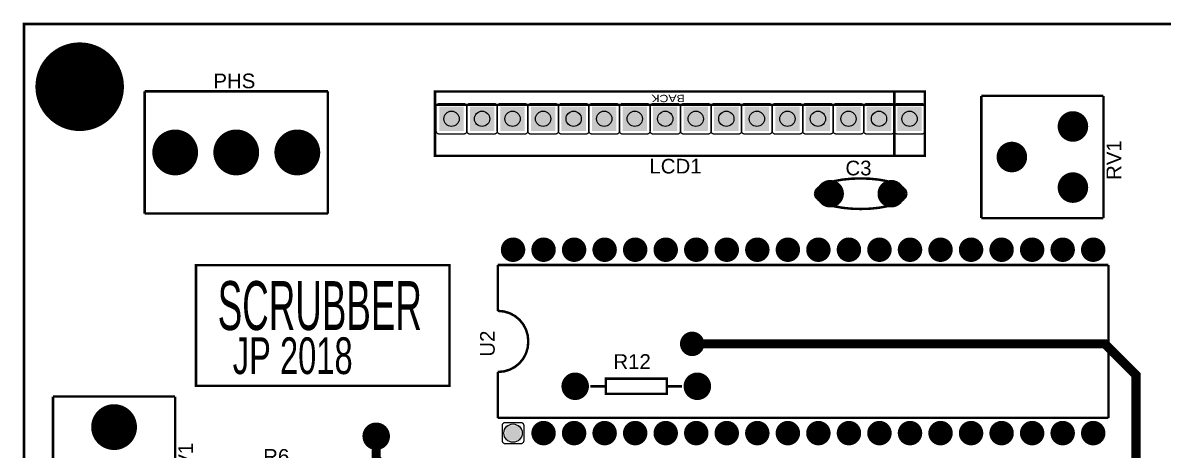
# Model space of a CAD drawing. Header units: inches. Extents: x -3.11 to 3.11, y -1.99 to 1.99.
# Drawn here: x -3.109 to 0.626, y 0.588 to 1.986 of the extents above; entities that cross this region are included whole.
import ezdxf

# ---------------------------------------------------------------- set-up
doc = ezdxf.new("R2010")
doc.units = ezdxf.units.IN
doc.layers.get('0').update_dxf_attribs({"linetype": 'CONTINUOUS'})

# ---------------------------------------------------------------- blocks, each defined once
blk = doc.blocks.new('EPAD')
at = {"const_width": 0.5}
blk.add_lwpolyline([(-0.25, 0, 1), (0.25, 0, 1)], format="xyb", close=True, dxfattribs=at)
blk = doc.blocks.new('RPAD')
blk.add_trace([(-0.5, -0.5), (-0.5, 0.5), (0.5, -0.5), (0.5, 0.5)])

msp = doc.modelspace()

# ---------------------------------------------------------------- linework, layer by layer
for points, const_width in [([(-3.105, -1.9825), (3.105, -1.9825), (3.105, 1.9825), (-3.105, 1.9825), (-3.105, -1.9825)], 0.008), ([(-3.105, -1.9825), (3.105, -1.9825), (3.105, 1.9825), (-3.105, 1.9825), (-3.105, -1.9825)], 0.008), ([(-2.71, 1.7625), (-2.71, 1.3625)], 0.008), ([(-2.11, 1.7625), (-2.71, 1.7625)], 0.008), ([(-2.71, 1.7625), (-2.71, 1.3625)], 0.008), ([(-2.11, 1.7625), (-2.71, 1.7625)], 0.008), ([(-2.11, 1.7625), (-2.11, 1.3625)], 0.008), ([(-2.11, 1.7625), (-2.11, 1.3625)], 0.008), ([(-1.759, 1.551634), (-0.155, 1.551634), (-0.155, 1.76187), (-1.759, 1.76187), (-1.759, 1.551634)], 0.008), ([(-1.759, 1.551634), (-0.155, 1.551634), (-0.155, 1.76187), (-1.759, 1.76187), (-1.759, 1.551634)], 0.008), ([(-0.255, 1.555571), (-0.255, 1.757933)], 0.008), ([(-0.255, 1.555571), (-0.255, 1.757933)], 0.008), ([(-0.157756, 1.718563), (-1.756181, 1.718563)], 0.008), ([(-0.157756, 1.718563), (-1.756181, 1.718563)], 0.008), ([(0.03, 1.7475), (0.03, 1.3475)], 0.008), ([(0.43, 1.7475), (0.03, 1.7475)], 0.008), ([(0.03, 1.7475), (0.03, 1.3475)], 0.008), ([(0.43, 1.7475), (0.03, 1.7475)], 0.008), ([(0.43, 1.3475), (0.43, 1.7475)], 0.008), ([(0.43, 1.3475), (0.43, 1.7475)], 0.008), ([(-0.515, 1.4275), (-0.512041, 1.437687), (-0.503516, 1.447125), (-0.489951, 1.455625), (-0.471875, 1.463), (-0.449814, 1.469063), (-0.424297, 1.473625), (-0.39585, 1.4765), (-0.365, 1.4775)], 0.008), ([(-0.515, 1.4275), (-0.512041, 1.437687), (-0.503516, 1.447125), (-0.489951, 1.455625), (-0.471875, 1.463), (-0.449814, 1.469063), (-0.424297, 1.473625), (-0.39585, 1.4765), (-0.365, 1.4775)], 0.008), ([(-0.215, 1.4275), (-0.218, 1.437687), (-0.226625, 1.447125), (-0.240313, 1.455625), (-0.2585, 1.463), (-0.280625, 1.469063), (-0.306125, 1.473625), (-0.334437, 1.4765), (-0.365, 1.4775)], 0.008), ([(-0.215, 1.4275), (-0.218, 1.437687), (-0.226625, 1.447125), (-0.240313, 1.455625), (-0.2585, 1.463), (-0.280625, 1.469063), (-0.306125, 1.473625), (-0.334437, 1.4765), (-0.365, 1.4775)], 0.008), ([(-0.515, 1.4275), (-0.512041, 1.417313), (-0.503516, 1.407875), (-0.489951, 1.399375), (-0.471875, 1.392), (-0.449814, 1.385937), (-0.424297, 1.381375), (-0.39585, 1.3785), (-0.365, 1.3775)], 0.008), ([(-0.515, 1.4275), (-0.512041, 1.417313), (-0.503516, 1.407875), (-0.489951, 1.399375), (-0.471875, 1.392), (-0.449814, 1.385937), (-0.424297, 1.381375), (-0.39585, 1.3785), (-0.365, 1.3775)], 0.008), ([(-0.215, 1.4275), (-0.218, 1.417313), (-0.226625, 1.407875), (-0.240313, 1.399375), (-0.2585, 1.392), (-0.280625, 1.385937), (-0.306125, 1.381375), (-0.334437, 1.3785), (-0.365, 1.3775)], 0.008), ([(-0.215, 1.4275), (-0.218, 1.417313), (-0.226625, 1.407875), (-0.240313, 1.399375), (-0.2585, 1.392), (-0.280625, 1.385937), (-0.306125, 1.381375), (-0.334437, 1.3785), (-0.365, 1.3775)], 0.008), ([(-2.71, 1.3625), (-2.11, 1.3625)], 0.008), ([(-2.71, 1.3625), (-2.11, 1.3625)], 0.008), ([(0.43, 1.3475), (0.03, 1.3475)], 0.008), ([(0.43, 1.3475), (0.03, 1.3475)], 0.008), ([(-2.541671, 0.799017), (-1.711671, 0.799017), (-1.711671, 1.194017), (-2.541671, 1.194017), (-2.541671, 0.799017)], 0.008), ([(-2.541671, 0.799017), (-1.711671, 0.799017), (-1.711671, 1.194017), (-2.541671, 1.194017), (-2.541671, 0.799017)], 0.008), ([(-1.553551, 1.044249), (-1.553551, 1.194249)], 0.008), ([(-1.553551, 1.194249), (0.446449, 1.194249)], 0.008), ([(-1.553551, 1.044249), (-1.553551, 1.194249)], 0.008), ([(-1.553551, 1.194249), (0.446449, 1.194249)], 0.008), ([(0.446449, 1.194249), (0.446449, 0.694249)], 0.008), ([(0.446449, 1.194249), (0.446449, 0.694249)], 0.008), ([(-1.453551, 0.944249), (-1.455551, 0.964624), (-1.461301, 0.983499), (-1.470426, 1.000499), (-1.482551, 1.015249), (-1.497301, 1.027374), (-1.514301, 1.036499), (-1.533176, 1.042249), (-1.553551, 1.044249)], 0.008), ([(-1.453551, 0.944249), (-1.455551, 0.964624), (-1.461301, 0.983499), (-1.470426, 1.000499), (-1.482551, 1.015249), (-1.497301, 1.027374), (-1.514301, 1.036499), (-1.533176, 1.042249), (-1.553551, 1.044249)], 0.008), ([(-1.453551, 0.944249), (-1.455551, 0.923587), (-1.461301, 0.904577), (-1.470426, 0.88756), (-1.482551, 0.872874), (-1.497301, 0.860861), (-1.514301, 0.851859), (-1.533176, 0.846208), (-1.553551, 0.844249)], 0.008), ([(-1.453551, 0.944249), (-1.455551, 0.923587), (-1.461301, 0.904577), (-1.470426, 0.88756), (-1.482551, 0.872874), (-1.497301, 0.860861), (-1.514301, 0.851859), (-1.533176, 0.846208), (-1.553551, 0.844249)], 0.008), ([(-0.916956, 0.936293), (0.434785, 0.936293), (0.536791, 0.834288), (0.536791, -0.034214), (0.568329, -0.065752), (0.568329, -0.140983)], 0.03), ([(-1.553551, 0.694249), (-1.553551, 0.844249)], 0.008), ([(-1.553551, 0.694249), (-1.553551, 0.844249)], 0.008), ([(-1.2, 0.7725), (-1, 0.7725), (-1, 0.8225), (-1.2, 0.8225), (-1.2, 0.7725)], 0.008), ([(-1.2, 0.7725), (-1, 0.7725), (-1, 0.8225), (-1.2, 0.8225), (-1.2, 0.7725)], 0.008), ([(-1.2, 0.7975), (-1.25, 0.7975)], 0.008), ([(-1.2, 0.7975), (-1.25, 0.7975)], 0.008), ([(-0.95, 0.7975), (-1, 0.7975)], 0.008), ([(-0.95, 0.7975), (-1, 0.7975)], 0.008), ([(-2.610136, 0.763977), (-3.010136, 0.763977)], 0.008), ([(-3.010136, 0.763977), (-3.010136, 0.363977)], 0.008), ([(-2.610136, 0.763977), (-3.010136, 0.763977)], 0.008), ([(-3.010136, 0.763977), (-3.010136, 0.363977)], 0.008), ([(-2.610136, 0.763977), (-2.610136, 0.363977)], 0.008), ([(-2.610136, 0.763977), (-2.610136, 0.363977)], 0.008), ([(-1.553551, 0.694249), (0.446449, 0.694249)], 0.008), ([(-1.553551, 0.694249), (0.446449, 0.694249)], 0.008), ([(-1.951671, 0.634017), (-1.951671, 0.560004), (-1.938956, 0.547288), (-1.957967, 0.547288)], 0.03)]:
    msp.add_lwpolyline(points, dxfattribs=dict(const_width=const_width))
for points in [[(-1.665, 1.6225), (-1.745, 1.6225), (-1.746039, 1.62255), (-1.747044, 1.622699), (-1.748011, 1.622941), (-1.748935, 1.623272), (-1.749812, 1.623686), (-1.750636, 1.624181), (-1.751404, 1.62475), (-1.752109, 1.625391), (-1.75275, 1.626097), (-1.753319, 1.626864), (-1.753813, 1.627688), (-1.754228, 1.628565), (-1.754559, 1.629489), (-1.754801, 1.630456), (-1.75495, 1.631461), (-1.755, 1.6325), (-1.755, 1.7125), (-1.75495, 1.713539), (-1.754801, 1.714544), (-1.754559, 1.715511), (-1.754228, 1.716435), (-1.753813, 1.717312), (-1.753319, 1.718136), (-1.75275, 1.718903), (-1.752109, 1.719609), (-1.751404, 1.72025), (-1.750636, 1.720819), (-1.749812, 1.721314), (-1.748935, 1.721728), (-1.748011, 1.722059), (-1.747044, 1.722301), (-1.746039, 1.72245), (-1.745, 1.7225), (-1.665, 1.7225), (-1.663961, 1.72245), (-1.662956, 1.722301), (-1.661989, 1.722059), (-1.661065, 1.721728), (-1.660188, 1.721314), (-1.659364, 1.720819), (-1.658596, 1.72025), (-1.657891, 1.719609), (-1.65725, 1.718903), (-1.656681, 1.718136), (-1.656187, 1.717312), (-1.655772, 1.716435), (-1.655441, 1.715511), (-1.655199, 1.714544), (-1.65505, 1.713539), (-1.655, 1.7125), (-1.655, 1.6325), (-1.65505, 1.631461), (-1.655199, 1.630456), (-1.655441, 1.629489), (-1.655772, 1.628565), (-1.656187, 1.627688), (-1.656681, 1.626864), (-1.65725, 1.626097), (-1.657891, 1.625391), (-1.658596, 1.62475), (-1.659364, 1.624181), (-1.660188, 1.623686), (-1.661065, 1.623272), (-1.661989, 1.622941), (-1.662956, 1.622699), (-1.663961, 1.62255), (-1.665, 1.6225)], [(-1.565, 1.6225), (-1.645, 1.6225), (-1.646039, 1.62255), (-1.647044, 1.622699), (-1.648011, 1.622941), (-1.648935, 1.623272), (-1.649812, 1.623686), (-1.650636, 1.624181), (-1.651404, 1.62475), (-1.652109, 1.625391), (-1.65275, 1.626097), (-1.653319, 1.626864), (-1.653813, 1.627688), (-1.654228, 1.628565), (-1.654559, 1.629489), (-1.654801, 1.630456), (-1.65495, 1.631461), (-1.655, 1.6325), (-1.655, 1.7125), (-1.65495, 1.713539), (-1.654801, 1.714544), (-1.654559, 1.715511), (-1.654228, 1.716435), (-1.653813, 1.717312), (-1.653319, 1.718136), (-1.65275, 1.718903), (-1.652109, 1.719609), (-1.651404, 1.72025), (-1.650636, 1.720819), (-1.649812, 1.721314), (-1.648935, 1.721728), (-1.648011, 1.722059), (-1.647044, 1.722301), (-1.646039, 1.72245), (-1.645, 1.7225), (-1.565, 1.7225), (-1.563961, 1.72245), (-1.562956, 1.722301), (-1.561989, 1.722059), (-1.561065, 1.721728), (-1.560188, 1.721314), (-1.559364, 1.720819), (-1.558596, 1.72025), (-1.557891, 1.719609), (-1.55725, 1.718903), (-1.556681, 1.718136), (-1.556187, 1.717312), (-1.555772, 1.716435), (-1.555441, 1.715511), (-1.555199, 1.714544), (-1.55505, 1.713539), (-1.555, 1.7125), (-1.555, 1.6325), (-1.55505, 1.631461), (-1.555199, 1.630456), (-1.555441, 1.629489), (-1.555772, 1.628565), (-1.556187, 1.627688), (-1.556681, 1.626864), (-1.55725, 1.626097), (-1.557891, 1.625391), (-1.558596, 1.62475), (-1.559364, 1.624181), (-1.560188, 1.623686), (-1.561065, 1.623272), (-1.561989, 1.622941), (-1.562956, 1.622699), (-1.563961, 1.62255), (-1.565, 1.6225)], [(-1.465, 1.6225), (-1.545, 1.6225), (-1.546039, 1.62255), (-1.547044, 1.622699), (-1.548011, 1.622941), (-1.548935, 1.623272), (-1.549812, 1.623686), (-1.550636, 1.624181), (-1.551404, 1.62475), (-1.552109, 1.625391), (-1.55275, 1.626097), (-1.553319, 1.626864), (-1.553813, 1.627688), (-1.554228, 1.628565), (-1.554559, 1.629489), (-1.554801, 1.630456), (-1.55495, 1.631461), (-1.555, 1.6325), (-1.555, 1.7125), (-1.55495, 1.713539), (-1.554801, 1.714544), (-1.554559, 1.715511), (-1.554228, 1.716435), (-1.553813, 1.717312), (-1.553319, 1.718136), (-1.55275, 1.718903), (-1.552109, 1.719609), (-1.551404, 1.72025), (-1.550636, 1.720819), (-1.549812, 1.721314), (-1.548935, 1.721728), (-1.548011, 1.722059), (-1.547044, 1.722301), (-1.546039, 1.72245), (-1.545, 1.7225), (-1.465, 1.7225), (-1.463961, 1.72245), (-1.462956, 1.722301), (-1.461989, 1.722059), (-1.461065, 1.721728), (-1.460188, 1.721314), (-1.459364, 1.720819), (-1.458596, 1.72025), (-1.457891, 1.719609), (-1.45725, 1.718903), (-1.456681, 1.718136), (-1.456187, 1.717312), (-1.455772, 1.716435), (-1.455441, 1.715511), (-1.455199, 1.714544), (-1.45505, 1.713539), (-1.455, 1.7125), (-1.455, 1.6325), (-1.45505, 1.631461), (-1.455199, 1.630456), (-1.455441, 1.629489), (-1.455772, 1.628565), (-1.456187, 1.627688), (-1.456681, 1.626864), (-1.45725, 1.626097), (-1.457891, 1.625391), (-1.458596, 1.62475), (-1.459364, 1.624181), (-1.460188, 1.623686), (-1.461065, 1.623272), (-1.461989, 1.622941), (-1.462956, 1.622699), (-1.463961, 1.62255), (-1.465, 1.6225)], [(-1.365, 1.6225), (-1.445, 1.6225), (-1.446039, 1.62255), (-1.447044, 1.622699), (-1.448011, 1.622941), (-1.448935, 1.623272), (-1.449812, 1.623686), (-1.450636, 1.624181), (-1.451404, 1.62475), (-1.452109, 1.625391), (-1.45275, 1.626097), (-1.453319, 1.626864), (-1.453813, 1.627688), (-1.454228, 1.628565), (-1.454559, 1.629489), (-1.454801, 1.630456), (-1.45495, 1.631461), (-1.455, 1.6325), (-1.455, 1.7125), (-1.45495, 1.713539), (-1.454801, 1.714544), (-1.454559, 1.715511), (-1.454228, 1.716435), (-1.453813, 1.717312), (-1.453319, 1.718136), (-1.45275, 1.718903), (-1.452109, 1.719609), (-1.451404, 1.72025), (-1.450636, 1.720819), (-1.449812, 1.721314), (-1.448935, 1.721728), (-1.448011, 1.722059), (-1.447044, 1.722301), (-1.446039, 1.72245), (-1.445, 1.7225), (-1.365, 1.7225), (-1.363961, 1.72245), (-1.362956, 1.722301), (-1.361989, 1.722059), (-1.361065, 1.721728), (-1.360188, 1.721314), (-1.359364, 1.720819), (-1.358596, 1.72025), (-1.357891, 1.719609), (-1.35725, 1.718903), (-1.356681, 1.718136), (-1.356187, 1.717312), (-1.355772, 1.716435), (-1.355441, 1.715511), (-1.355199, 1.714544), (-1.35505, 1.713539), (-1.355, 1.7125), (-1.355, 1.6325), (-1.35505, 1.631461), (-1.355199, 1.630456), (-1.355441, 1.629489), (-1.355772, 1.628565), (-1.356187, 1.627688), (-1.356681, 1.626864), (-1.35725, 1.626097), (-1.357891, 1.625391), (-1.358596, 1.62475), (-1.359364, 1.624181), (-1.360188, 1.623686), (-1.361065, 1.623272), (-1.361989, 1.622941), (-1.362956, 1.622699), (-1.363961, 1.62255), (-1.365, 1.6225)], [(-1.265, 1.6225), (-1.345, 1.6225), (-1.346039, 1.62255), (-1.347044, 1.622699), (-1.348011, 1.622941), (-1.348935, 1.623272), (-1.349812, 1.623686), (-1.350636, 1.624181), (-1.351404, 1.62475), (-1.352109, 1.625391), (-1.35275, 1.626097), (-1.353319, 1.626864), (-1.353813, 1.627688), (-1.354228, 1.628565), (-1.354559, 1.629489), (-1.354801, 1.630456), (-1.35495, 1.631461), (-1.355, 1.6325), (-1.355, 1.7125), (-1.35495, 1.713539), (-1.354801, 1.714544), (-1.354559, 1.715511), (-1.354228, 1.716435), (-1.353813, 1.717312), (-1.353319, 1.718136), (-1.35275, 1.718903), (-1.352109, 1.719609), (-1.351404, 1.72025), (-1.350636, 1.720819), (-1.349812, 1.721314), (-1.348935, 1.721728), (-1.348011, 1.722059), (-1.347044, 1.722301), (-1.346039, 1.72245), (-1.345, 1.7225), (-1.265, 1.7225), (-1.263961, 1.72245), (-1.262956, 1.722301), (-1.261989, 1.722059), (-1.261065, 1.721728), (-1.260188, 1.721314), (-1.259364, 1.720819), (-1.258596, 1.72025), (-1.257891, 1.719609), (-1.25725, 1.718903), (-1.256681, 1.718136), (-1.256187, 1.717312), (-1.255772, 1.716435), (-1.255441, 1.715511), (-1.255199, 1.714544), (-1.25505, 1.713539), (-1.255, 1.7125), (-1.255, 1.6325), (-1.25505, 1.631461), (-1.255199, 1.630456), (-1.255441, 1.629489), (-1.255772, 1.628565), (-1.256187, 1.627688), (-1.256681, 1.626864), (-1.25725, 1.626097), (-1.257891, 1.625391), (-1.258596, 1.62475), (-1.259364, 1.624181), (-1.260188, 1.623686), (-1.261065, 1.623272), (-1.261989, 1.622941), (-1.262956, 1.622699), (-1.263961, 1.62255), (-1.265, 1.6225)], [(-1.165, 1.6225), (-1.245, 1.6225), (-1.246039, 1.62255), (-1.247044, 1.622699), (-1.248011, 1.622941), (-1.248935, 1.623272), (-1.249812, 1.623686), (-1.250636, 1.624181), (-1.251404, 1.62475), (-1.252109, 1.625391), (-1.25275, 1.626097), (-1.253319, 1.626864), (-1.253813, 1.627688), (-1.254228, 1.628565), (-1.254559, 1.629489), (-1.254801, 1.630456), (-1.25495, 1.631461), (-1.255, 1.6325), (-1.255, 1.7125), (-1.25495, 1.713539), (-1.254801, 1.714544), (-1.254559, 1.715511), (-1.254228, 1.716435), (-1.253813, 1.717312), (-1.253319, 1.718136), (-1.25275, 1.718903), (-1.252109, 1.719609), (-1.251404, 1.72025), (-1.250636, 1.720819), (-1.249812, 1.721314), (-1.248935, 1.721728), (-1.248011, 1.722059), (-1.247044, 1.722301), (-1.246039, 1.72245), (-1.245, 1.7225), (-1.165, 1.7225), (-1.163961, 1.72245), (-1.162956, 1.722301), (-1.161989, 1.722059), (-1.161065, 1.721728), (-1.160188, 1.721314), (-1.159364, 1.720819), (-1.158596, 1.72025), (-1.157891, 1.719609), (-1.15725, 1.718903), (-1.156681, 1.718136), (-1.156187, 1.717312), (-1.155772, 1.716435), (-1.155441, 1.715511), (-1.155199, 1.714544), (-1.15505, 1.713539), (-1.155, 1.7125), (-1.155, 1.6325), (-1.15505, 1.631461), (-1.155199, 1.630456), (-1.155441, 1.629489), (-1.155772, 1.628565), (-1.156187, 1.627688), (-1.156681, 1.626864), (-1.15725, 1.626097), (-1.157891, 1.625391), (-1.158596, 1.62475), (-1.159364, 1.624181), (-1.160188, 1.623686), (-1.161065, 1.623272), (-1.161989, 1.622941), (-1.162956, 1.622699), (-1.163961, 1.62255), (-1.165, 1.6225)], [(-1.065, 1.6225), (-1.145, 1.6225), (-1.146039, 1.62255), (-1.147044, 1.622699), (-1.148011, 1.622941), (-1.148935, 1.623272), (-1.149812, 1.623686), (-1.150636, 1.624181), (-1.151404, 1.62475), (-1.152109, 1.625391), (-1.15275, 1.626097), (-1.153319, 1.626864), (-1.153813, 1.627688), (-1.154228, 1.628565), (-1.154559, 1.629489), (-1.154801, 1.630456), (-1.15495, 1.631461), (-1.155, 1.6325), (-1.155, 1.7125), (-1.15495, 1.713539), (-1.154801, 1.714544), (-1.154559, 1.715511), (-1.154228, 1.716435), (-1.153813, 1.717312), (-1.153319, 1.718136), (-1.15275, 1.718903), (-1.152109, 1.719609), (-1.151404, 1.72025), (-1.150636, 1.720819), (-1.149812, 1.721314), (-1.148935, 1.721728), (-1.148011, 1.722059), (-1.147044, 1.722301), (-1.146039, 1.72245), (-1.145, 1.7225), (-1.065, 1.7225), (-1.063961, 1.72245), (-1.062956, 1.722301), (-1.061989, 1.722059), (-1.061065, 1.721728), (-1.060188, 1.721314), (-1.059364, 1.720819), (-1.058596, 1.72025), (-1.057891, 1.719609), (-1.05725, 1.718903), (-1.056681, 1.718136), (-1.056187, 1.717312), (-1.055772, 1.716435), (-1.055441, 1.715511), (-1.055199, 1.714544), (-1.05505, 1.713539), (-1.055, 1.7125), (-1.055, 1.6325), (-1.05505, 1.631461), (-1.055199, 1.630456), (-1.055441, 1.629489), (-1.055772, 1.628565), (-1.056187, 1.627688), (-1.056681, 1.626864), (-1.05725, 1.626097), (-1.057891, 1.625391), (-1.058596, 1.62475), (-1.059364, 1.624181), (-1.060188, 1.623686), (-1.061065, 1.623272), (-1.061989, 1.622941), (-1.062956, 1.622699), (-1.063961, 1.62255), (-1.065, 1.6225)], [(-0.965, 1.6225), (-1.045, 1.6225), (-1.046039, 1.62255), (-1.047044, 1.622699), (-1.048011, 1.622941), (-1.048935, 1.623272), (-1.049812, 1.623686), (-1.050636, 1.624181), (-1.051404, 1.62475), (-1.052109, 1.625391), (-1.05275, 1.626097), (-1.053319, 1.626864), (-1.053813, 1.627688), (-1.054228, 1.628565), (-1.054559, 1.629489), (-1.054801, 1.630456), (-1.05495, 1.631461), (-1.055, 1.6325), (-1.055, 1.7125), (-1.05495, 1.713539), (-1.054801, 1.714544), (-1.054559, 1.715511), (-1.054228, 1.716435), (-1.053813, 1.717312), (-1.053319, 1.718136), (-1.05275, 1.718903), (-1.052109, 1.719609), (-1.051404, 1.72025), (-1.050636, 1.720819), (-1.049812, 1.721314), (-1.048935, 1.721728), (-1.048011, 1.722059), (-1.047044, 1.722301), (-1.046039, 1.72245), (-1.045, 1.7225), (-0.965, 1.7225), (-0.963961, 1.72245), (-0.962956, 1.722301), (-0.961989, 1.722059), (-0.961065, 1.721728), (-0.960188, 1.721314), (-0.959364, 1.720819), (-0.958596, 1.72025), (-0.957891, 1.719609), (-0.95725, 1.718903), (-0.956681, 1.718136), (-0.956187, 1.717312), (-0.955772, 1.716435), (-0.955441, 1.715511), (-0.955199, 1.714544), (-0.95505, 1.713539), (-0.955, 1.7125), (-0.955, 1.6325), (-0.95505, 1.631461), (-0.955199, 1.630456), (-0.955441, 1.629489), (-0.955772, 1.628565), (-0.956187, 1.627688), (-0.956681, 1.626864), (-0.95725, 1.626097), (-0.957891, 1.625391), (-0.958596, 1.62475), (-0.959364, 1.624181), (-0.960188, 1.623686), (-0.961065, 1.623272), (-0.961989, 1.622941), (-0.962956, 1.622699), (-0.963961, 1.62255), (-0.965, 1.6225)], [(-0.865, 1.6225), (-0.945, 1.6225), (-0.946039, 1.62255), (-0.947044, 1.622699), (-0.948011, 1.622941), (-0.948935, 1.623272), (-0.949812, 1.623686), (-0.950636, 1.624181), (-0.951404, 1.62475), (-0.952109, 1.625391), (-0.95275, 1.626097), (-0.953319, 1.626864), (-0.953813, 1.627688), (-0.954228, 1.628565), (-0.954559, 1.629489), (-0.954801, 1.630456), (-0.95495, 1.631461), (-0.955, 1.6325), (-0.955, 1.7125), (-0.95495, 1.713539), (-0.954801, 1.714544), (-0.954559, 1.715511), (-0.954228, 1.716435), (-0.953813, 1.717312), (-0.953319, 1.718136), (-0.95275, 1.718903), (-0.952109, 1.719609), (-0.951404, 1.72025), (-0.950636, 1.720819), (-0.949812, 1.721314), (-0.948935, 1.721728), (-0.948011, 1.722059), (-0.947044, 1.722301), (-0.946039, 1.72245), (-0.945, 1.7225), (-0.865, 1.7225), (-0.863961, 1.72245), (-0.862956, 1.722301), (-0.861989, 1.722059), (-0.861065, 1.721728), (-0.860188, 1.721314), (-0.859364, 1.720819), (-0.858596, 1.72025), (-0.857891, 1.719609), (-0.85725, 1.718903), (-0.856681, 1.718136), (-0.856187, 1.717312), (-0.855772, 1.716435), (-0.855441, 1.715511), (-0.855199, 1.714544), (-0.85505, 1.713539), (-0.855, 1.7125), (-0.855, 1.6325), (-0.85505, 1.631461), (-0.855199, 1.630456), (-0.855441, 1.629489), (-0.855772, 1.628565), (-0.856187, 1.627688), (-0.856681, 1.626864), (-0.85725, 1.626097), (-0.857891, 1.625391), (-0.858596, 1.62475), (-0.859364, 1.624181), (-0.860188, 1.623686), (-0.861065, 1.623272), (-0.861989, 1.622941), (-0.862956, 1.622699), (-0.863961, 1.62255), (-0.865, 1.6225)], [(-0.765, 1.6225), (-0.845, 1.6225), (-0.846039, 1.62255), (-0.847044, 1.622699), (-0.848011, 1.622941), (-0.848935, 1.623272), (-0.849812, 1.623686), (-0.850636, 1.624181), (-0.851404, 1.62475), (-0.852109, 1.625391), (-0.85275, 1.626097), (-0.853319, 1.626864), (-0.853813, 1.627688), (-0.854228, 1.628565), (-0.854559, 1.629489), (-0.854801, 1.630456), (-0.85495, 1.631461), (-0.855, 1.6325), (-0.855, 1.7125), (-0.85495, 1.713539), (-0.854801, 1.714544), (-0.854559, 1.715511), (-0.854228, 1.716435), (-0.853813, 1.717312), (-0.853319, 1.718136), (-0.85275, 1.718903), (-0.852109, 1.719609), (-0.851404, 1.72025), (-0.850636, 1.720819), (-0.849812, 1.721314), (-0.848935, 1.721728), (-0.848011, 1.722059), (-0.847044, 1.722301), (-0.846039, 1.72245), (-0.845, 1.7225), (-0.765, 1.7225), (-0.763961, 1.72245), (-0.762956, 1.722301), (-0.761989, 1.722059), (-0.761065, 1.721728), (-0.760188, 1.721314), (-0.759364, 1.720819), (-0.758596, 1.72025), (-0.757891, 1.719609), (-0.75725, 1.718903), (-0.756681, 1.718136), (-0.756187, 1.717312), (-0.755772, 1.716435), (-0.755441, 1.715511), (-0.755199, 1.714544), (-0.75505, 1.713539), (-0.755, 1.7125), (-0.755, 1.6325), (-0.75505, 1.631461), (-0.755199, 1.630456), (-0.755441, 1.629489), (-0.755772, 1.628565), (-0.756187, 1.627688), (-0.756681, 1.626864), (-0.75725, 1.626097), (-0.757891, 1.625391), (-0.758596, 1.62475), (-0.759364, 1.624181), (-0.760188, 1.623686), (-0.761065, 1.623272), (-0.761989, 1.622941), (-0.762956, 1.622699), (-0.763961, 1.62255), (-0.765, 1.6225)], [(-0.665, 1.6225), (-0.745, 1.6225), (-0.746039, 1.62255), (-0.747044, 1.622699), (-0.748011, 1.622941), (-0.748935, 1.623272), (-0.749812, 1.623686), (-0.750636, 1.624181), (-0.751404, 1.62475), (-0.752109, 1.625391), (-0.75275, 1.626097), (-0.753319, 1.626864), (-0.753813, 1.627688), (-0.754228, 1.628565), (-0.754559, 1.629489), (-0.754801, 1.630456), (-0.75495, 1.631461), (-0.755, 1.6325), (-0.755, 1.7125), (-0.75495, 1.713539), (-0.754801, 1.714544), (-0.754559, 1.715511), (-0.754228, 1.716435), (-0.753813, 1.717312), (-0.753319, 1.718136), (-0.75275, 1.718903), (-0.752109, 1.719609), (-0.751404, 1.72025), (-0.750636, 1.720819), (-0.749812, 1.721314), (-0.748935, 1.721728), (-0.748011, 1.722059), (-0.747044, 1.722301), (-0.746039, 1.72245), (-0.745, 1.7225), (-0.665, 1.7225), (-0.663961, 1.72245), (-0.662956, 1.722301), (-0.661989, 1.722059), (-0.661065, 1.721728), (-0.660188, 1.721314), (-0.659364, 1.720819), (-0.658596, 1.72025), (-0.657891, 1.719609), (-0.65725, 1.718903), (-0.656681, 1.718136), (-0.656187, 1.717312), (-0.655772, 1.716435), (-0.655441, 1.715511), (-0.655199, 1.714544), (-0.65505, 1.713539), (-0.655, 1.7125), (-0.655, 1.6325), (-0.65505, 1.631461), (-0.655199, 1.630456), (-0.655441, 1.629489), (-0.655772, 1.628565), (-0.656187, 1.627688), (-0.656681, 1.626864), (-0.65725, 1.626097), (-0.657891, 1.625391), (-0.658596, 1.62475), (-0.659364, 1.624181), (-0.660188, 1.623686), (-0.661065, 1.623272), (-0.661989, 1.622941), (-0.662956, 1.622699), (-0.663961, 1.62255), (-0.665, 1.6225)], [(-0.565, 1.6225), (-0.645, 1.6225), (-0.646039, 1.62255), (-0.647044, 1.622699), (-0.648011, 1.622941), (-0.648935, 1.623272), (-0.649812, 1.623686), (-0.650636, 1.624181), (-0.651404, 1.62475), (-0.652109, 1.625391), (-0.65275, 1.626097), (-0.653319, 1.626864), (-0.653813, 1.627688), (-0.654228, 1.628565), (-0.654559, 1.629489), (-0.654801, 1.630456), (-0.65495, 1.631461), (-0.655, 1.6325), (-0.655, 1.7125), (-0.65495, 1.713539), (-0.654801, 1.714544), (-0.654559, 1.715511), (-0.654228, 1.716435), (-0.653813, 1.717312), (-0.653319, 1.718136), (-0.65275, 1.718903), (-0.652109, 1.719609), (-0.651404, 1.72025), (-0.650636, 1.720819), (-0.649812, 1.721314), (-0.648935, 1.721728), (-0.648011, 1.722059), (-0.647044, 1.722301), (-0.646039, 1.72245), (-0.645, 1.7225), (-0.565, 1.7225), (-0.563961, 1.72245), (-0.562956, 1.722301), (-0.561989, 1.722059), (-0.561065, 1.721728), (-0.560188, 1.721314), (-0.559364, 1.720819), (-0.558596, 1.72025), (-0.557891, 1.719609), (-0.55725, 1.718903), (-0.556681, 1.718136), (-0.556187, 1.717312), (-0.555772, 1.716435), (-0.555441, 1.715511), (-0.555199, 1.714544), (-0.55505, 1.713539), (-0.555, 1.7125), (-0.555, 1.6325), (-0.55505, 1.631461), (-0.555199, 1.630456), (-0.555441, 1.629489), (-0.555772, 1.628565), (-0.556187, 1.627688), (-0.556681, 1.626864), (-0.55725, 1.626097), (-0.557891, 1.625391), (-0.558596, 1.62475), (-0.559364, 1.624181), (-0.560188, 1.623686), (-0.561065, 1.623272), (-0.561989, 1.622941), (-0.562956, 1.622699), (-0.563961, 1.62255), (-0.565, 1.6225)], [(-0.465, 1.6225), (-0.545, 1.6225), (-0.546039, 1.62255), (-0.547044, 1.622699), (-0.548011, 1.622941), (-0.548935, 1.623272), (-0.549812, 1.623686), (-0.550636, 1.624181), (-0.551404, 1.62475), (-0.552109, 1.625391), (-0.55275, 1.626097), (-0.553319, 1.626864), (-0.553813, 1.627688), (-0.554228, 1.628565), (-0.554559, 1.629489), (-0.554801, 1.630456), (-0.55495, 1.631461), (-0.555, 1.6325), (-0.555, 1.7125), (-0.55495, 1.713539), (-0.554801, 1.714544), (-0.554559, 1.715511), (-0.554228, 1.716435), (-0.553813, 1.717312), (-0.553319, 1.718136), (-0.55275, 1.718903), (-0.552109, 1.719609), (-0.551404, 1.72025), (-0.550636, 1.720819), (-0.549812, 1.721314), (-0.548935, 1.721728), (-0.548011, 1.722059), (-0.547044, 1.722301), (-0.546039, 1.72245), (-0.545, 1.7225), (-0.465, 1.7225), (-0.463961, 1.72245), (-0.462956, 1.722301), (-0.461989, 1.722059), (-0.461065, 1.721728), (-0.460188, 1.721314), (-0.459364, 1.720819), (-0.458596, 1.72025), (-0.457891, 1.719609), (-0.45725, 1.718903), (-0.456681, 1.718136), (-0.456187, 1.717312), (-0.455772, 1.716435), (-0.455441, 1.715511), (-0.455199, 1.714544), (-0.45505, 1.713539), (-0.455, 1.7125), (-0.455, 1.6325), (-0.45505, 1.631461), (-0.455199, 1.630456), (-0.455441, 1.629489), (-0.455772, 1.628565), (-0.456187, 1.627688), (-0.456681, 1.626864), (-0.45725, 1.626097), (-0.457891, 1.625391), (-0.458596, 1.62475), (-0.459364, 1.624181), (-0.460188, 1.623686), (-0.461065, 1.623272), (-0.461989, 1.622941), (-0.462956, 1.622699), (-0.463961, 1.62255), (-0.465, 1.6225)], [(-0.365, 1.6225), (-0.445, 1.6225), (-0.446039, 1.62255), (-0.447044, 1.622699), (-0.448011, 1.622941), (-0.448935, 1.623272), (-0.449812, 1.623686), (-0.450636, 1.624181), (-0.451404, 1.62475), (-0.452109, 1.625391), (-0.45275, 1.626097), (-0.453319, 1.626864), (-0.453813, 1.627688), (-0.454228, 1.628565), (-0.454559, 1.629489), (-0.454801, 1.630456), (-0.45495, 1.631461), (-0.455, 1.6325), (-0.455, 1.7125), (-0.45495, 1.713539), (-0.454801, 1.714544), (-0.454559, 1.715511), (-0.454228, 1.716435), (-0.453813, 1.717312), (-0.453319, 1.718136), (-0.45275, 1.718903), (-0.452109, 1.719609), (-0.451404, 1.72025), (-0.450636, 1.720819), (-0.449812, 1.721314), (-0.448935, 1.721728), (-0.448011, 1.722059), (-0.447044, 1.722301), (-0.446039, 1.72245), (-0.445, 1.7225), (-0.365, 1.7225), (-0.363961, 1.72245), (-0.362956, 1.722301), (-0.361989, 1.722059), (-0.361065, 1.721728), (-0.360188, 1.721314), (-0.359364, 1.720819), (-0.358596, 1.72025), (-0.357891, 1.719609), (-0.35725, 1.718903), (-0.356681, 1.718136), (-0.356187, 1.717312), (-0.355772, 1.716435), (-0.355441, 1.715511), (-0.355199, 1.714544), (-0.35505, 1.713539), (-0.355, 1.7125), (-0.355, 1.6325), (-0.35505, 1.631461), (-0.355199, 1.630456), (-0.355441, 1.629489), (-0.355772, 1.628565), (-0.356187, 1.627688), (-0.356681, 1.626864), (-0.35725, 1.626097), (-0.357891, 1.625391), (-0.358596, 1.62475), (-0.359364, 1.624181), (-0.360188, 1.623686), (-0.361065, 1.623272), (-0.361989, 1.622941), (-0.362956, 1.622699), (-0.363961, 1.62255), (-0.365, 1.6225)], [(-0.265, 1.6225), (-0.345, 1.6225), (-0.346039, 1.62255), (-0.347044, 1.622699), (-0.348011, 1.622941), (-0.348935, 1.623272), (-0.349812, 1.623686), (-0.350636, 1.624181), (-0.351404, 1.62475), (-0.352109, 1.625391), (-0.35275, 1.626097), (-0.353319, 1.626864), (-0.353813, 1.627688), (-0.354228, 1.628565), (-0.354559, 1.629489), (-0.354801, 1.630456), (-0.35495, 1.631461), (-0.355, 1.6325), (-0.355, 1.7125), (-0.35495, 1.713539), (-0.354801, 1.714544), (-0.354559, 1.715511), (-0.354228, 1.716435), (-0.353813, 1.717312), (-0.353319, 1.718136), (-0.35275, 1.718903), (-0.352109, 1.719609), (-0.351404, 1.72025), (-0.350636, 1.720819), (-0.349812, 1.721314), (-0.348935, 1.721728), (-0.348011, 1.722059), (-0.347044, 1.722301), (-0.346039, 1.72245), (-0.345, 1.7225), (-0.265, 1.7225), (-0.263961, 1.72245), (-0.262956, 1.722301), (-0.261989, 1.722059), (-0.261065, 1.721728), (-0.260188, 1.721314), (-0.259364, 1.720819), (-0.258596, 1.72025), (-0.257891, 1.719609), (-0.25725, 1.718903), (-0.256681, 1.718136), (-0.256187, 1.717312), (-0.255772, 1.716435), (-0.255441, 1.715511), (-0.255199, 1.714544), (-0.25505, 1.713539), (-0.255, 1.7125), (-0.255, 1.6325), (-0.25505, 1.631461), (-0.255199, 1.630456), (-0.255441, 1.629489), (-0.255772, 1.628565), (-0.256187, 1.627688), (-0.256681, 1.626864), (-0.25725, 1.626097), (-0.257891, 1.625391), (-0.258596, 1.62475), (-0.259364, 1.624181), (-0.260188, 1.623686), (-0.261065, 1.623272), (-0.261989, 1.622941), (-0.262956, 1.622699), (-0.263961, 1.62255), (-0.265, 1.6225)], [(-0.165, 1.6225), (-0.245, 1.6225), (-0.246039, 1.62255), (-0.247044, 1.622699), (-0.248011, 1.622941), (-0.248935, 1.623272), (-0.249812, 1.623686), (-0.250636, 1.624181), (-0.251404, 1.62475), (-0.252109, 1.625391), (-0.25275, 1.626097), (-0.253319, 1.626864), (-0.253813, 1.627688), (-0.254228, 1.628565), (-0.254559, 1.629489), (-0.254801, 1.630456), (-0.25495, 1.631461), (-0.255, 1.6325), (-0.255, 1.7125), (-0.25495, 1.713539), (-0.254801, 1.714544), (-0.254559, 1.715511), (-0.254228, 1.716435), (-0.253813, 1.717312), (-0.253319, 1.718136), (-0.25275, 1.718903), (-0.252109, 1.719609), (-0.251404, 1.72025), (-0.250636, 1.720819), (-0.249812, 1.721314), (-0.248935, 1.721728), (-0.248011, 1.722059), (-0.247044, 1.722301), (-0.246039, 1.72245), (-0.245, 1.7225), (-0.165, 1.7225), (-0.163961, 1.72245), (-0.162956, 1.722301), (-0.161989, 1.722059), (-0.161065, 1.721728), (-0.160188, 1.721314), (-0.159364, 1.720819), (-0.158596, 1.72025), (-0.157891, 1.719609), (-0.15725, 1.718903), (-0.156681, 1.718136), (-0.156187, 1.717312), (-0.155772, 1.716435), (-0.155441, 1.715511), (-0.155199, 1.714544), (-0.15505, 1.713539), (-0.155, 1.7125), (-0.155, 1.6325), (-0.15505, 1.631461), (-0.155199, 1.630456), (-0.155441, 1.629489), (-0.155772, 1.628565), (-0.156187, 1.627688), (-0.156681, 1.626864), (-0.15725, 1.626097), (-0.157891, 1.625391), (-0.158596, 1.62475), (-0.159364, 1.624181), (-0.160188, 1.623686), (-0.161065, 1.623272), (-0.161989, 1.622941), (-0.162956, 1.622699), (-0.163961, 1.62255), (-0.165, 1.6225)], [(-1.528551, 0.679249), (-1.478551, 0.679249), (-1.477512, 0.679199), (-1.476507, 0.67905), (-1.47554, 0.678808), (-1.474616, 0.678478), (-1.473739, 0.678063), (-1.472915, 0.677568), (-1.472148, 0.676999), (-1.471442, 0.676359), (-1.470802, 0.675652), (-1.470232, 0.674885), (-1.469738, 0.674061), (-1.469323, 0.673185), (-1.468992, 0.672261), (-1.46875, 0.671294), (-1.468602, 0.670289), (-1.468551, 0.669249), (-1.468551, 0.619249), (-1.468602, 0.61821), (-1.46875, 0.617205), (-1.468992, 0.616238), (-1.469323, 0.615314), (-1.469738, 0.614437), (-1.470232, 0.613613), (-1.470802, 0.612846), (-1.471442, 0.61214), (-1.472148, 0.6115), (-1.472915, 0.61093), (-1.473739, 0.610435), (-1.474616, 0.610021), (-1.47554, 0.60969), (-1.476507, 0.609448), (-1.477512, 0.6093), (-1.478551, 0.609249), (-1.528551, 0.609249), (-1.529591, 0.6093), (-1.530596, 0.609448), (-1.531563, 0.60969), (-1.532487, 0.610021), (-1.533363, 0.610435), (-1.534187, 0.61093), (-1.534955, 0.6115), (-1.535661, 0.61214), (-1.536301, 0.612846), (-1.53687, 0.613613), (-1.537365, 0.614437), (-1.53778, 0.615314), (-1.53811, 0.616238), (-1.538352, 0.617205), (-1.538501, 0.61821), (-1.538551, 0.619249), (-1.538551, 0.669249), (-1.538501, 0.670289), (-1.538352, 0.671294), (-1.53811, 0.672261), (-1.53778, 0.673185), (-1.537365, 0.674061), (-1.53687, 0.674885), (-1.536301, 0.675652), (-1.535661, 0.676359), (-1.534955, 0.676999), (-1.534187, 0.677568), (-1.533363, 0.678063), (-1.532487, 0.678478), (-1.531563, 0.678808), (-1.530596, 0.67905), (-1.529591, 0.679199), (-1.528551, 0.679249)]]:
    msp.add_lwpolyline(points, close=True)
for centre, radius in [((-2.922756, 1.777539), 0.03), ((-1.705, 1.6725), 0.025), ((-1.605, 1.6725), 0.025), ((-1.505, 1.6725), 0.025), ((-1.405, 1.6725), 0.025), ((-1.305, 1.6725), 0.025), ((-1.205, 1.6725), 0.025), ((-1.105, 1.6725), 0.025), ((-1.005, 1.6725), 0.025), ((-0.905, 1.6725), 0.025), ((-0.805, 1.6725), 0.025), ((-0.705, 1.6725), 0.025), ((-0.605, 1.6725), 0.025), ((-0.505, 1.6725), 0.025), ((-0.405, 1.6725), 0.025), ((-0.305, 1.6725), 0.025), ((-0.205, 1.6725), 0.025), ((0.33, 1.6475), 0.025), ((-2.61, 1.5625), 0.03), ((-2.41, 1.5625), 0.03), ((-2.21, 1.5625), 0.03), ((0.13, 1.5475), 0.025), ((0.33, 1.4475), 0.025), ((-0.465, 1.4275), 0.025), ((-0.265, 1.4275), 0.025), ((-1.503551, 1.244249), 0.03), ((-1.403551, 1.244249), 0.03), ((-1.303551, 1.244249), 0.03), ((-1.203551, 1.244249), 0.03), ((-1.103551, 1.244249), 0.03), ((-1.003551, 1.244249), 0.03), ((-0.903551, 1.244249), 0.03), ((-0.803551, 1.244249), 0.03), ((-0.703551, 1.244249), 0.03), ((-0.603551, 1.244249), 0.03), ((-0.503551, 1.244249), 0.03), ((-0.403551, 1.244249), 0.03), ((-0.303551, 1.244249), 0.03), ((-0.203551, 1.244249), 0.03), ((-0.103551, 1.244249), 0.03), ((-0.003551, 1.244249), 0.03), ((0.096449, 1.244249), 0.03), ((0.196449, 1.244249), 0.03), ((0.296449, 1.244249), 0.03), ((0.396449, 1.244249), 0.03), ((-0.916956, 0.936293), 0.025), ((-1.3, 0.7975), 0.025), ((-0.9, 0.7975), 0.025), ((-2.810136, 0.663977), 0.03), ((-1.503551, 0.644249), 0.03), ((-1.403551, 0.644249), 0.03), ((-1.303551, 0.644249), 0.03), ((-1.203551, 0.644249), 0.03), ((-1.103551, 0.644249), 0.03), ((-1.003551, 0.644249), 0.03), ((-0.903551, 0.644249), 0.03), ((-0.803551, 0.644249), 0.03), ((-0.703551, 0.644249), 0.03), ((-0.603551, 0.644249), 0.03), ((-0.503551, 0.644249), 0.03), ((-0.403551, 0.644249), 0.03), ((-0.303551, 0.644249), 0.03), ((-0.203551, 0.644249), 0.03), ((-0.103551, 0.644249), 0.03), ((-0.003551, 0.644249), 0.03), ((0.096449, 0.644249), 0.03), ((0.196449, 0.644249), 0.03), ((0.296449, 0.644249), 0.03), ((0.396449, 0.644249), 0.03), ((-1.951671, 0.634017), 0.025)]:
    msp.add_circle(centre, radius)

# ---------------------------------------------------------------- block references
for name, p, xscale, yscale in [('EPAD', (-2.922756, 1.777539), 0.29, 0.29), ('EPAD', (-2.922756, 1.777539), 0.25, 0.25), ('EPAD', (0.33, 1.6475), 0.1, 0.1), ('EPAD', (0.33, 1.6475), 0.08, 0.08), ('EPAD', (-2.61, 1.5625), 0.15, 0.15), ('EPAD', (-2.61, 1.5625), 0.12, 0.12), ('EPAD', (-2.41, 1.5625), 0.15, 0.15), ('EPAD', (-2.41, 1.5625), 0.12, 0.12), ('EPAD', (-2.21, 1.5625), 0.15, 0.15), ('EPAD', (-2.21, 1.5625), 0.12, 0.12), ('EPAD', (0.13, 1.5475), 0.1, 0.1), ('EPAD', (0.13, 1.5475), 0.08, 0.08), ('EPAD', (0.33, 1.4475), 0.1, 0.1), ('EPAD', (-0.465, 1.4275), 0.09, 0.09), ('EPAD', (-0.465, 1.4275), 0.07, 0.07), ('EPAD', (-0.265, 1.4275), 0.09, 0.09), ('EPAD', (-0.265, 1.4275), 0.07, 0.07), ('EPAD', (0.33, 1.4475), 0.08, 0.08), ('EPAD', (-1.503551, 1.244249), 0.08, 0.08), ('EPAD', (-1.503551, 1.244249), 0.06, 0.06), ('EPAD', (-1.403551, 1.244249), 0.08, 0.08), ('EPAD', (-1.403551, 1.244249), 0.06, 0.06), ('EPAD', (-1.303551, 1.244249), 0.08, 0.08), ('EPAD', (-1.303551, 1.244249), 0.06, 0.06), ('EPAD', (-1.203551, 1.244249), 0.08, 0.08), ('EPAD', (-1.203551, 1.244249), 0.06, 0.06), ('EPAD', (-1.103551, 1.244249), 0.08, 0.08), ('EPAD', (-1.103551, 1.244249), 0.06, 0.06), ('EPAD', (-1.003551, 1.244249), 0.08, 0.08), ('EPAD', (-1.003551, 1.244249), 0.06, 0.06), ('EPAD', (-0.903551, 1.244249), 0.08, 0.08), ('EPAD', (-0.903551, 1.244249), 0.06, 0.06), ('EPAD', (-0.803551, 1.244249), 0.08, 0.08), ('EPAD', (-0.803551, 1.244249), 0.06, 0.06), ('EPAD', (-0.703551, 1.244249), 0.08, 0.08), ('EPAD', (-0.703551, 1.244249), 0.06, 0.06), ('EPAD', (-0.603551, 1.244249), 0.08, 0.08), ('EPAD', (-0.603551, 1.244249), 0.06, 0.06), ('EPAD', (-0.503551, 1.244249), 0.08, 0.08), ('EPAD', (-0.503551, 1.244249), 0.06, 0.06), ('EPAD', (-0.403551, 1.244249), 0.08, 0.08), ('EPAD', (-0.403551, 1.244249), 0.06, 0.06), ('EPAD', (-0.303551, 1.244249), 0.08, 0.08), ('EPAD', (-0.303551, 1.244249), 0.06, 0.06), ('EPAD', (-0.203551, 1.244249), 0.08, 0.08), ('EPAD', (-0.203551, 1.244249), 0.06, 0.06), ('EPAD', (-0.103551, 1.244249), 0.08, 0.08), ('EPAD', (-0.103551, 1.244249), 0.06, 0.06), ('EPAD', (-0.003551, 1.244249), 0.08, 0.08), ('EPAD', (-0.003551, 1.244249), 0.06, 0.06), ('EPAD', (0.096449, 1.244249), 0.08, 0.08), ('EPAD', (0.096449, 1.244249), 0.06, 0.06), ('EPAD', (0.196449, 1.244249), 0.08, 0.08), ('EPAD', (0.196449, 1.244249), 0.06, 0.06), ('EPAD', (0.296449, 1.244249), 0.08, 0.08), ('EPAD', (0.296449, 1.244249), 0.06, 0.06), ('EPAD', (0.396449, 1.244249), 0.08, 0.08), ('EPAD', (0.396449, 1.244249), 0.06, 0.06), ('EPAD', (-0.916956, 0.936293), 0.08, 0.08), ('EPAD', (-0.916956, 0.936293), 0.06, 0.06), ('EPAD', (-1.3, 0.7975), 0.09, 0.09), ('EPAD', (-1.3, 0.7975), 0.07, 0.07), ('EPAD', (-0.9, 0.7975), 0.09, 0.09), ('EPAD', (-0.9, 0.7975), 0.07, 0.07), ('EPAD', (-2.810136, 0.663977), 0.15, 0.15), ('EPAD', (-2.810136, 0.663977), 0.12, 0.12), ('EPAD', (-1.951671, 0.634017), 0.09, 0.09), ('EPAD', (-1.403551, 0.644249), 0.08, 0.08), ('EPAD', (-1.403551, 0.644249), 0.06, 0.06), ('EPAD', (-1.303551, 0.644249), 0.08, 0.08), ('EPAD', (-1.303551, 0.644249), 0.06, 0.06), ('EPAD', (-1.203551, 0.644249), 0.08, 0.08), ('EPAD', (-1.203551, 0.644249), 0.06, 0.06), ('EPAD', (-1.103551, 0.644249), 0.08, 0.08), ('EPAD', (-1.103551, 0.644249), 0.06, 0.06), ('EPAD', (-1.003551, 0.644249), 0.08, 0.08), ('EPAD', (-1.003551, 0.644249), 0.06, 0.06), ('EPAD', (-0.903551, 0.644249), 0.08, 0.08), ('EPAD', (-0.903551, 0.644249), 0.06, 0.06), ('EPAD', (-0.803551, 0.644249), 0.08, 0.08), ('EPAD', (-0.803551, 0.644249), 0.06, 0.06), ('EPAD', (-0.703551, 0.644249), 0.08, 0.08), ('EPAD', (-0.703551, 0.644249), 0.06, 0.06), ('EPAD', (-0.603551, 0.644249), 0.08, 0.08), ('EPAD', (-0.603551, 0.644249), 0.06, 0.06), ('EPAD', (-0.503551, 0.644249), 0.08, 0.08), ('EPAD', (-0.503551, 0.644249), 0.06, 0.06), ('EPAD', (-0.403551, 0.644249), 0.08, 0.08), ('EPAD', (-0.403551, 0.644249), 0.06, 0.06), ('EPAD', (-0.303551, 0.644249), 0.08, 0.08), ('EPAD', (-0.303551, 0.644249), 0.06, 0.06), ('EPAD', (-0.203551, 0.644249), 0.08, 0.08), ('EPAD', (-0.203551, 0.644249), 0.06, 0.06), ('EPAD', (-0.103551, 0.644249), 0.08, 0.08), ('EPAD', (-0.103551, 0.644249), 0.06, 0.06), ('EPAD', (-0.003551, 0.644249), 0.08, 0.08), ('EPAD', (-0.003551, 0.644249), 0.06, 0.06), ('EPAD', (0.096449, 0.644249), 0.08, 0.08), ('EPAD', (0.096449, 0.644249), 0.06, 0.06), ('EPAD', (0.196449, 0.644249), 0.08, 0.08), ('EPAD', (0.196449, 0.644249), 0.06, 0.06), ('EPAD', (0.296449, 0.644249), 0.08, 0.08), ('EPAD', (0.296449, 0.644249), 0.06, 0.06), ('EPAD', (0.396449, 0.644249), 0.08, 0.08), ('EPAD', (0.396449, 0.644249), 0.06, 0.06), ('EPAD', (-1.951671, 0.634017), 0.07, 0.07), ('RPAD', (-1.503551, 0.644249), 0.05, 0.05)]:
    msp.add_blockref(name, p, dxfattribs=dict(xscale=xscale, yscale=yscale))
at = {"xscale": 0.08, "yscale": 0.08, "rotation": 180}
for p in [(-1.705, 1.6725), (-1.605, 1.6725), (-1.505, 1.6725), (-1.405, 1.6725), (-1.305, 1.6725), (-1.205, 1.6725), (-1.105, 1.6725), (-1.005, 1.6725), (-0.905, 1.6725), (-0.805, 1.6725), (-0.705, 1.6725), (-0.605, 1.6725), (-0.505, 1.6725), (-0.405, 1.6725), (-0.305, 1.6725), (-0.205, 1.6725)]:
    msp.add_blockref('RPAD', p, dxfattribs=at)

# ---------------------------------------------------------------- texts
for s, height, width, p in [('PHS', 0.048, 1.041667, (-2.485, 1.7725)), ('PHS', 0.048, 1.041667, (-2.485, 1.7725)), ('LCD1', 0.048, 1.041667, (-1.057, 1.493634)), ('LCD1', 0.048, 1.041667, (-1.057, 1.493634)), ('C3', 0.048, 1.041667, (-0.415, 1.4875)), ('C3', 0.048, 1.041667, (-0.415, 1.4875)), ('SCRUBBER', 0.16, 0.5625, (-2.470726, 0.981576)), ('SCRUBBER', 0.16, 0.5625, (-2.470726, 0.981576)), ('JP 2018', 0.12, 0.666667, (-2.421356, 0.83752)), ('JP 2018', 0.12, 0.666667, (-2.421356, 0.83752)), ('R12', 0.048, 1.041667, (-1.175, 0.8545)), ('R12', 0.048, 1.041667, (-1.175, 0.8545)), ('R6', 0.048, 1.041667, (-2.321671, 0.544017)), ('R6', 0.048, 1.041667, (-2.321671, 0.544017))]:
    msp.add_text(s, height=height, dxfattribs=dict(width=width)).set_placement(p)
for s, height, rotation, width, p in [('BACK', 0.024, 180, 1.25, (-0.94122, 1.750996)), ('BACK', 0.024, 180, 1.25, (-0.94122, 1.750996)), ('RV1', 0.048, 90, 1.041667, (0.488, 1.4725)), ('RV1', 0.048, 90, 1.041667, (0.488, 1.4725)), ('U2', 0.048, 90, 1.041667, (-1.563551, 0.894249)), ('U2', 0.048, 90, 1.041667, (-1.563551, 0.894249)), ('NIV1', 0.048, 90, 1.041667, (-2.552136, 0.463977)), ('NIV1', 0.048, 90, 1.041667, (-2.552136, 0.463977))]:
    msp.add_text(s, height=height, rotation=rotation, dxfattribs=dict(width=width)).set_placement(p)

doc.saveas('drawing.dxf')
